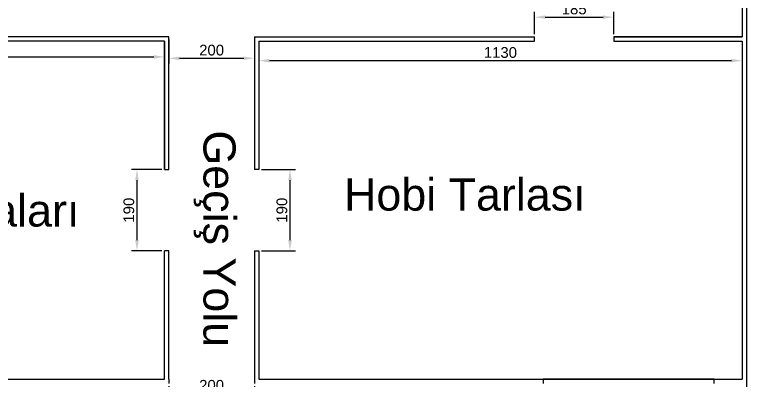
# Model space of a CAD drawing. Header units: millimetres. Extents: x 27207 to 63174, y 4783 to 28482.
# Drawn here: x 50952 to 52663, y 16283 to 17137 of the extents above; entities that cross this region are included whole.
import ezdxf

# ---------------------------------------------------------------- set-up
doc = ezdxf.new("R2010")
doc.units = ezdxf.units.MM
doc.header["$LTSCALE"] = 20
doc.linetypes.add('ACAD_ISO02W100', pattern=[15, 12, -3])
doc.layers.get('Defpoints').update_dxf_attribs({"color": 5})
doc.layers.add('İsimler', color=2, linetype='Continuous')
doc.layers.add('Uzunluklar', color=4, linetype='Continuous', lineweight=211)
doc.styles.add('Arial_3', font='Arial Unicode MS.ttf', dxfattribs={"height": 3})
doc.styles.get("Standard").update_dxf_attribs({"font": 'Arial Unicode MS.ttf'})
doc.dimstyles.new('Decimal-25', dxfattribs={"dimscale": 10, "dimtxt": 2.5, "dimasz": 2.5, "dimexe": 1.25, "dimexo": 0.625, "dimtad": 1, "dimtxsty": 'Standard', "dimcen": 2.5, "dimadec": 0, "dimazin": 0, "dimtfac": 1, "dimtmove": 0, "dimatfit": 3, "dimfxl": 1, "dimarcsym": 0})

# ---------------------------------------------------------------- blocks, each defined once
blk = doc.blocks.new('*D91')
at = {"layer": 'Defpoints', "color": 0, "linetype": 'ACAD_ISO02W100', "ltscale": 70, "transparency": 16777216}
for p in [(50162.9, 17075.1), (51302.9, 17075.1), (51302.9, 17038.2)]:
    blk.add_point(p, dxfattribs=at)
at = {"layer": 'Uzunluklar', "color": 0, "linetype": 'ACAD_ISO02W100', "lineweight": -2, "ltscale": 70, "transparency": 16777216}
for p, q in [((50162.9, 17068.8), (50162.9, 17025.7)), ((51302.9, 17068.8), (51302.9, 17025.7)), ((50187.9, 17038.2), (51277.9, 17038.2))]:
    blk.add_line(p, q, dxfattribs=at)
at = {"layer": 'Uzunluklar', "color": 0, "linetype": 'ACAD_ISO02W100', "ltscale": 70, "transparency": 16777216}
for points in [[(50187.9, 17042.3), (50187.9, 17034), (50162.9, 17038.2)], [(51277.9, 17042.3), (51277.9, 17034), (51302.9, 17038.2)]]:
    blk.add_solid(points, dxfattribs=at)
at = {"layer": 'Uzunluklar', "color": 0, "linetype": 'ACAD_ISO02W100', "lineweight": 50, "ltscale": 70, "transparency": 16777216, "insert": (50732.9, 17057.1), "char_height": 25, "attachment_point": 5}
blk.add_mtext('1140', dxfattribs=at)
blk = doc.blocks.new('*D92')
at = {"layer": 'Defpoints', "color": 0, "linetype": 'ACAD_ISO02W100', "ltscale": 70, "transparency": 16777216}
for p in [(51312.9, 17085.1), (51512.9, 17085.1), (51512.9, 17035)]:
    blk.add_point(p, dxfattribs=at)
at = {"layer": 'Uzunluklar', "color": 0, "linetype": 'ACAD_ISO02W100', "lineweight": -2, "ltscale": 70, "transparency": 16777216}
for p, q in [((51312.9, 17078.8), (51312.9, 17022.5)), ((51512.9, 17078.8), (51512.9, 17022.5)), ((51337.9, 17035), (51487.9, 17035))]:
    blk.add_line(p, q, dxfattribs=at)
at = {"layer": 'Uzunluklar', "color": 0, "linetype": 'ACAD_ISO02W100', "ltscale": 70, "transparency": 16777216}
for points in [[(51337.9, 17039.1), (51337.9, 17030.8), (51312.9, 17035)], [(51487.9, 17039.1), (51487.9, 17030.8), (51512.9, 17035)]]:
    blk.add_solid(points, dxfattribs=at)
at = {"layer": 'Uzunluklar', "color": 0, "linetype": 'ACAD_ISO02W100', "lineweight": 50, "ltscale": 70, "transparency": 16777216, "insert": (51412.9, 17053.9), "char_height": 25, "attachment_point": 5}
blk.add_mtext('200', dxfattribs=at)
blk = doc.blocks.new('*D83')
at = {"layer": 'Defpoints', "color": 0, "linetype": 'ACAD_ISO02W100', "ltscale": 70, "transparency": 16777216}
for p in [(51522.9, 17075.1), (52652.9, 17075.1), (52652.9, 17029.5)]:
    blk.add_point(p, dxfattribs=at)
at = {"layer": 'Uzunluklar', "color": 0, "linetype": 'ACAD_ISO02W100', "lineweight": -2, "ltscale": 70, "transparency": 16777216}
for p, q in [((51522.9, 17068.8), (51522.9, 17017)), ((52652.9, 17068.8), (52652.9, 17017)), ((51547.9, 17029.5), (52627.9, 17029.5))]:
    blk.add_line(p, q, dxfattribs=at)
at = {"layer": 'Uzunluklar', "color": 0, "linetype": 'ACAD_ISO02W100', "ltscale": 70, "transparency": 16777216}
for points in [[(51547.9, 17033.7), (51547.9, 17025.4), (51522.9, 17029.5)], [(52627.9, 17033.7), (52627.9, 17025.4), (52652.9, 17029.5)]]:
    blk.add_solid(points, dxfattribs=at)
at = {"layer": 'Uzunluklar', "color": 0, "linetype": 'ACAD_ISO02W100', "lineweight": 50, "ltscale": 70, "transparency": 16777216, "insert": (52087.9, 17048.4), "char_height": 25, "attachment_point": 5}
blk.add_mtext('1130', dxfattribs=at)
blk = doc.blocks.new('*D104')
at = {"layer": 'Defpoints', "color": 0, "linetype": 'ACAD_ISO02W100', "ltscale": 70, "transparency": 16777216}
for p in [(52352.9, 17131), (52167.9, 17085.1), (52352.9, 17085.1)]:
    blk.add_point(p, dxfattribs=at)
at = {"layer": 'Uzunluklar', "color": 0, "linetype": 'ACAD_ISO02W100', "lineweight": -2, "ltscale": 70, "transparency": 16777216}
for p, q in [((52167.9, 17091.3), (52167.9, 17143.5)), ((52352.9, 17091.3), (52352.9, 17143.5)), ((52192.9, 17131), (52327.9, 17131))]:
    blk.add_line(p, q, dxfattribs=at)
at = {"layer": 'Uzunluklar', "color": 0, "linetype": 'ACAD_ISO02W100', "ltscale": 70, "transparency": 16777216}
for points in [[(52192.9, 17135.2), (52192.9, 17126.9), (52167.9, 17131)], [(52327.9, 17135.2), (52327.9, 17126.9), (52352.9, 17131)]]:
    blk.add_solid(points, dxfattribs=at)
at = {"layer": 'Uzunluklar', "color": 0, "linetype": 'ACAD_ISO02W100', "lineweight": 50, "ltscale": 70, "transparency": 16777216, "insert": (52260.4, 17150), "char_height": 25, "attachment_point": 5}
blk.add_mtext('185', dxfattribs=at)
blk = doc.blocks.new('*D100')
at = {"layer": 'Defpoints', "color": 0, "linetype": 'ACAD_ISO02W100', "ltscale": 70, "transparency": 16777216}
for p in [(51302.9, 16775.1), (51238.4, 16585.1), (51302.9, 16585.1)]:
    blk.add_point(p, dxfattribs=at)
at = {"layer": 'Uzunluklar', "color": 0, "linetype": 'ACAD_ISO02W100', "lineweight": -2, "ltscale": 70, "transparency": 16777216}
for p, q in [((51296.7, 16775.1), (51225.9, 16775.1)), ((51238.4, 16750.1), (51238.4, 16610.1)), ((51296.7, 16585.1), (51225.9, 16585.1))]:
    blk.add_line(p, q, dxfattribs=at)
at = {"layer": 'Uzunluklar', "color": 0, "linetype": 'ACAD_ISO02W100', "ltscale": 70, "transparency": 16777216}
for points in [[(51234.2, 16750.1), (51242.5, 16750.1), (51238.4, 16775.1)], [(51234.2, 16610.1), (51242.5, 16610.1), (51238.4, 16585.1)]]:
    blk.add_solid(points, dxfattribs=at)
at = {"layer": 'Uzunluklar', "color": 0, "linetype": 'ACAD_ISO02W100', "lineweight": 50, "ltscale": 70, "transparency": 16777216, "insert": (51219.5, 16680.1), "char_height": 25, "attachment_point": 5, "rotation": 90}
blk.add_mtext('190', dxfattribs=at)
blk = doc.blocks.new('*D101')
at = {"layer": 'Defpoints', "color": 0, "linetype": 'ACAD_ISO02W100', "ltscale": 70, "transparency": 16777216}
for p in [(51522.9, 16775.1), (51522.9, 16585.1), (51596.1, 16585.1)]:
    blk.add_point(p, dxfattribs=at)
at = {"layer": 'Uzunluklar', "color": 0, "linetype": 'ACAD_ISO02W100', "lineweight": -2, "ltscale": 70, "transparency": 16777216}
for p, q in [((51529.2, 16775.1), (51608.6, 16775.1)), ((51596.1, 16750.1), (51596.1, 16610.1)), ((51529.2, 16585.1), (51608.6, 16585.1))]:
    blk.add_line(p, q, dxfattribs=at)
at = {"layer": 'Uzunluklar', "color": 0, "linetype": 'ACAD_ISO02W100', "ltscale": 70, "transparency": 16777216}
for points in [[(51591.9, 16750.1), (51600.3, 16750.1), (51596.1, 16775.1)], [(51591.9, 16610.1), (51600.3, 16610.1), (51596.1, 16585.1)]]:
    blk.add_solid(points, dxfattribs=at)
at = {"layer": 'Uzunluklar', "color": 0, "linetype": 'ACAD_ISO02W100', "lineweight": 50, "ltscale": 70, "transparency": 16777216, "insert": (51577.2, 16680.1), "char_height": 25, "attachment_point": 5, "rotation": 90}
blk.add_mtext('190', dxfattribs=at)
blk = doc.blocks.new('*D138')
at = {"layer": 'Defpoints', "color": 0, "linetype": 'ACAD_ISO02W100', "ltscale": 70, "transparency": 16777216}
for p in [(51312.9, 16275.1), (51512.9, 16275.1), (51512.9, 16251.9)]:
    blk.add_point(p, dxfattribs=at)
at = {"layer": 'Uzunluklar', "color": 0, "linetype": 'ACAD_ISO02W100', "lineweight": -2, "ltscale": 70, "transparency": 16777216}
for p, q in [((51312.9, 16268.8), (51312.9, 16239.4)), ((51512.9, 16268.8), (51512.9, 16239.4)), ((51337.9, 16251.9), (51487.9, 16251.9))]:
    blk.add_line(p, q, dxfattribs=at)
at = {"layer": 'Uzunluklar', "color": 0, "linetype": 'ACAD_ISO02W100', "ltscale": 70, "transparency": 16777216}
for points in [[(51337.9, 16256), (51337.9, 16247.7), (51312.9, 16251.9)], [(51487.9, 16256), (51487.9, 16247.7), (51512.9, 16251.9)]]:
    blk.add_solid(points, dxfattribs=at)
at = {"layer": 'Uzunluklar', "color": 0, "linetype": 'ACAD_ISO02W100', "lineweight": 50, "ltscale": 70, "transparency": 16777216, "insert": (51412.9, 16270.8), "char_height": 25, "attachment_point": 5}
blk.add_mtext('200', dxfattribs=at)

msp = doc.modelspace()

# ---------------------------------------------------------------- linework, layer by layer
for p, q in [((52662.911, 18295.067), (52662.911, 14275.067)), ((52652.911, 17275.067), (52652.911, 17085.067)), ((51312.911, 17085.067), (50647.911, 17085.067)), ((51302.911, 17075.067), (50647.911, 17075.067)), ((51302.911, 16775.067), (51302.911, 17075.067)), ((51302.911, 17075.067), (51302.911, 16775.067)), ((51312.911, 16775.067), (51312.911, 17085.067)), ((51512.911, 17085.067), (52097.911, 17085.067)), ((51512.911, 17085.067), (51512.911, 16775.067)), ((51522.911, 17075.067), (52097.911, 17075.067)), ((51522.911, 17075.067), (51522.911, 16775.067)), ((51522.911, 17075.067), (51522.911, 16775.067)), ((52097.911, 17085.067), (52167.911, 17085.067)), ((52097.911, 17075.067), (52167.911, 17075.067)), ((52167.911, 17075.067), (52167.911, 17085.067)), ((52352.911, 17085.067), (52652.911, 17085.067)), ((52652.911, 17085.067), (52352.911, 17085.067)), ((52352.911, 17085.067), (52352.911, 17075.067)), ((52352.911, 17075.067), (52652.911, 17075.067)), ((52652.911, 17075.067), (52652.911, 16285.067)), ((51302.911, 16775.067), (51312.911, 16775.067)), ((51522.911, 16775.067), (51512.911, 16775.067)), ((51302.911, 16285.067), (51302.911, 16585.067)), ((51312.911, 16585.067), (51302.911, 16585.067)), ((51312.911, 16285.067), (51312.911, 16585.067)), ((51512.911, 16585.067), (51512.911, 16285.067)), ((51512.911, 16585.067), (51522.911, 16585.067)), ((51522.911, 16585.067), (51522.911, 16285.067)), ((50162.911, 16285.067), (51302.911, 16285.067)), ((51312.911, 16285.067), (51312.911, 16275.067)), ((51512.911, 16285.067), (51512.911, 16275.067)), ((51522.911, 16285.067), (52652.911, 16285.067)), ((52587.911, 16285.067), (52187.911, 16285.067)), ((52187.911, 16285.067), (52187.911, 16275.067)), ((52587.911, 16275.067), (52587.911, 16285.067))]:
    msp.add_line(p, q)

# ---------------------------------------------------------------- texts
at = {"layer": 'İsimler', "insert": (51468.87, 16866.681), "char_height": 75, "attachment_point": 1, "rotation": 270, "style": 'Arial_3'}
msp.add_mtext_dynamic_manual_height_columns('Geçiş Yolu', width=637.37338, gutter_width=15, heights=[0], dxfattribs=at)
at = {"layer": 'İsimler', "char_height": 75, "attachment_point": 1, "style": 'Arial_3'}
for s, width, insert in [('Hobi Tarlası', 663.44159, (51722.362, 16754.205)), ('Meyve Ağaları', 748.65816, (50434.202, 16716.863))]:
    msp.add_mtext_dynamic_manual_height_columns(s, width=width, gutter_width=15, heights=[0], dxfattribs=dict(at, insert=insert))

# ---------------------------------------------------------------- dimensions: what is measured, and where the dimension line sits
at = {"layer": 'Uzunluklar', "linetype": 'ACAD_ISO02W100', "lineweight": 50, "ltscale": 70}
for base, p1, p2, picture, middle in [((52352.911, 17131.03), (52167.911, 17085.067), (52352.911, 17085.067), '*D104', (52260.411, 17149.95)), ((51302.911, 17038.173), (50162.911, 17075.067), (51302.911, 17075.067), '*D91', (50732.911, 17057.094)), ((51512.911, 17034.974), (51312.911, 17085.067), (51512.911, 17085.067), '*D92', (51412.911, 17053.894)), ((52652.911, 17029.527), (51522.911, 17075.067), (52652.911, 17075.067), '*D83', (52087.911, 17048.448)), ((51512.911, 16251.859), (51312.911, 16275.067), (51512.911, 16275.067), '*D138', (51412.911, 16270.78))]:
    dim = msp.add_linear_dim(base=base, p1=p1, p2=p2, dimstyle='Decimal-25', dxfattribs=at)
    dim.commit()
    dim.dimension.update_dxf_attribs({"geometry": picture, "text_midpoint": middle})
for base, p1, p2, picture, middle in [((51238.373, 16585.067), (51302.911, 16775.067), (51302.911, 16585.067), '*D100', (51219.453, 16680.067)), ((51596.095, 16585.067), (51522.911, 16775.067), (51522.911, 16585.067), '*D101', (51577.174, 16680.067))]:
    dim = msp.add_linear_dim(base=base, p1=p1, p2=p2, angle=90, dimstyle='Decimal-25', dxfattribs=at)
    dim.commit()
    dim.dimension.update_dxf_attribs({"geometry": picture, "text_midpoint": middle})

doc.saveas('drawing.dxf')
